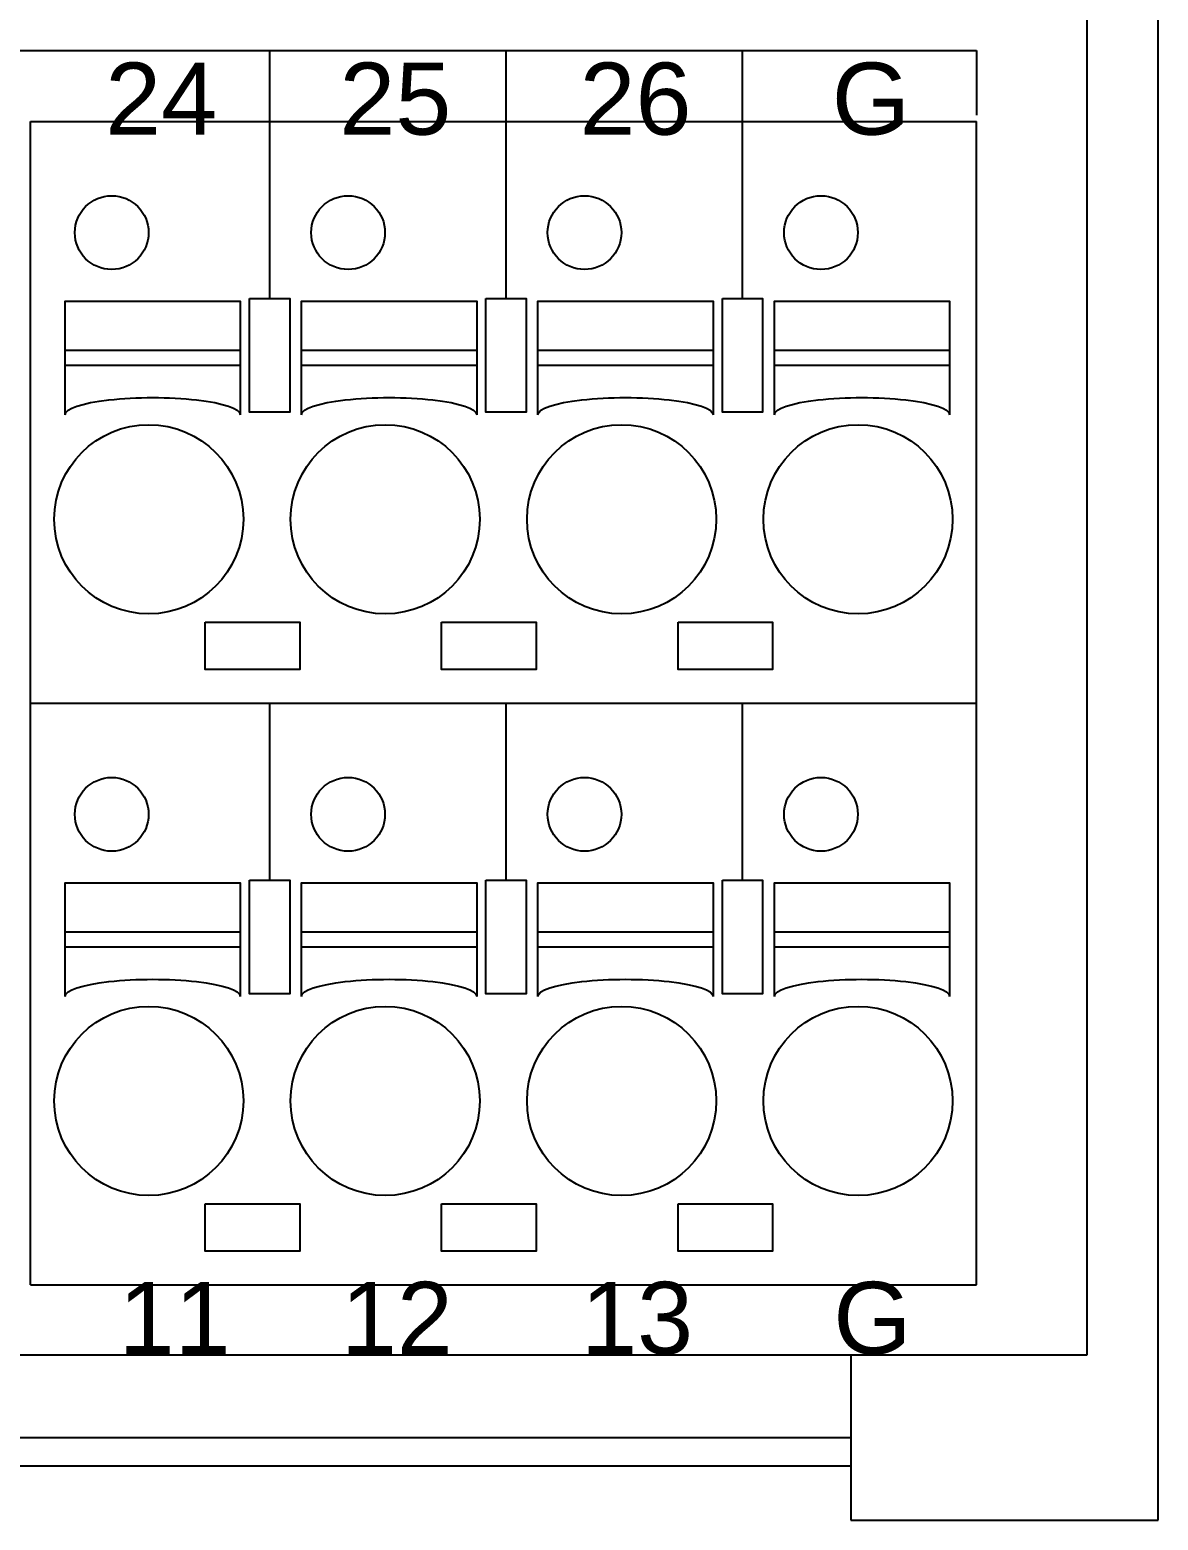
# Model space of a CAD drawing. Header units: millimetres. Extents: x 815.6 to 893.6, y 388.2 to 436.2.
# Drawn here: x 869.78 to 893.64, y 388.17 to 419.69 of the extents above; entities that cross this region are included whole.
import ezdxf

# ---------------------------------------------------------------- set-up
doc = ezdxf.new("R2010")
doc.units = ezdxf.units.MM
doc.layers.add('TOPOVERLAY', color=7, linetype='Continuous')
doc.styles.get("Standard").update_dxf_attribs({"font": 'arial.ttf'})

msp = doc.modelspace()

# ---------------------------------------------------------------- linework, layer by layer
at = {"linetype": 'Continuous'}
for p, q in [((893.641, 388.174), (893.641, 436.174)), ((892.141, 391.674), (892.141, 432.674)), ((817.141, 391.674), (892.141, 391.674)), ((887.141, 391.674), (887.141, 388.174)), ((822.141, 389.924), (887.141, 389.924)), ((822.141, 389.324), (887.141, 389.324)), ((887.141, 388.174), (893.641, 388.174))]:
    msp.add_line(p, q, dxfattribs=at)
for p, q in [((819.754, 419.249), (889.797, 419.249)), ((874.849, 417.752), (874.849, 419.249)), ((879.849, 417.752), (879.849, 419.249)), ((884.849, 417.752), (884.849, 419.249)), ((889.797, 419.249), (889.797, 417.887)), ((869.792, 417.752), (889.797, 417.752)), ((869.792, 405.452), (869.792, 417.752)), ((874.849, 414.007), (874.849, 417.752)), ((879.849, 414.007), (879.849, 417.752)), ((884.849, 414.007), (884.849, 417.752)), ((889.797, 405.452), (889.797, 417.752)), ((870.523, 412.914), (874.227, 412.914)), ((875.523, 412.914), (879.227, 412.914)), ((880.523, 412.914), (884.227, 412.914)), ((885.523, 412.914), (889.227, 412.914)), ((870.523, 412.601), (874.227, 412.601)), ((875.523, 412.601), (879.227, 412.601)), ((880.523, 412.601), (884.227, 412.601)), ((885.523, 412.601), (889.227, 412.601)), ((869.792, 405.452), (889.797, 405.452)), ((869.792, 393.152), (869.792, 405.452)), ((869.792, 405.452), (889.797, 405.452)), ((874.849, 401.707), (874.849, 405.452)), ((879.849, 401.707), (879.849, 405.452)), ((884.849, 401.707), (884.849, 405.452)), ((889.797, 393.152), (889.797, 405.452)), ((870.523, 400.614), (874.227, 400.614)), ((875.523, 400.614), (879.227, 400.614)), ((880.523, 400.614), (884.227, 400.614)), ((885.523, 400.614), (889.227, 400.614)), ((870.523, 400.301), (874.227, 400.301)), ((875.523, 400.301), (879.227, 400.301)), ((880.523, 400.301), (884.227, 400.301)), ((885.523, 400.301), (889.227, 400.301)), ((869.792, 393.152), (889.797, 393.152))]:
    msp.add_line(p, q)
for points in [[(870.523, 411.549), (870.523, 413.949), (874.227, 413.949), (874.227, 411.549)], [(875.523, 411.549), (875.523, 413.949), (879.227, 413.949), (879.227, 411.549)], [(880.523, 411.549), (880.523, 413.949), (884.227, 413.949), (884.227, 411.549)], [(885.523, 411.549), (885.523, 413.949), (889.227, 413.949), (889.227, 411.549)], [(870.523, 399.249), (870.523, 401.649), (874.227, 401.649), (874.227, 399.249)], [(875.523, 399.249), (875.523, 401.649), (879.227, 401.649), (879.227, 399.249)], [(880.523, 399.249), (880.523, 401.649), (884.227, 401.649), (884.227, 399.249)], [(885.523, 399.249), (885.523, 401.649), (889.227, 401.649), (889.227, 399.249)]]:
    msp.add_lwpolyline(points)
for points in [[(874.423, 414.007), (875.274, 414.007), (875.274, 411.602), (874.423, 411.602)], [(879.423, 414.007), (880.274, 414.007), (880.274, 411.602), (879.423, 411.602)], [(884.423, 414.007), (885.274, 414.007), (885.274, 411.602), (884.423, 411.602)], [(873.486, 407.162), (875.486, 407.162), (875.486, 406.162), (873.486, 406.162)], [(878.486, 407.162), (880.486, 407.162), (880.486, 406.162), (878.486, 406.162)], [(883.486, 407.162), (885.486, 407.162), (885.486, 406.162), (883.486, 406.162)], [(874.423, 401.707), (875.274, 401.707), (875.274, 399.302), (874.423, 399.302)], [(879.423, 401.707), (880.274, 401.707), (880.274, 399.302), (879.423, 399.302)], [(884.423, 401.707), (885.274, 401.707), (885.274, 399.302), (884.423, 399.302)], [(873.486, 394.862), (875.486, 394.862), (875.486, 393.862), (873.486, 393.862)], [(878.486, 394.862), (880.486, 394.862), (880.486, 393.862), (878.486, 393.862)], [(883.486, 394.862), (885.486, 394.862), (885.486, 393.862), (883.486, 393.862)]]:
    msp.add_lwpolyline(points, close=True)
for centre, radius in [((871.508, 415.4), 0.78), ((876.508, 415.4), 0.78), ((881.508, 415.4), 0.78), ((886.508, 415.4), 0.78), ((872.292, 409.339), 2), ((877.292, 409.339), 2), ((882.292, 409.339), 2), ((887.292, 409.339), 2), ((871.508, 403.1), 0.78), ((876.508, 403.1), 0.78), ((881.508, 403.1), 0.78), ((886.508, 403.1), 0.78), ((872.292, 397.039), 2), ((877.292, 397.039), 2), ((882.292, 397.039), 2), ((887.292, 397.039), 2)]:
    msp.add_circle(centre, radius)
at = {"extrusion": (0, 0, -1)}
for centre in [(872.375, 411.549), (877.375, 411.549), (882.375, 411.549), (887.375, 411.549), (872.375, 399.249), (877.375, 399.249), (882.375, 399.249), (887.375, 399.249)]:
    msp.add_ellipse(centre, major_axis=(-1.852, 0), ratio=0.195651, start_param=6.283185, end_param=9.424778, dxfattribs=at)

# ---------------------------------------------------------------- texts
at = {"layer": 'TOPOVERLAY'}
for s, p in [('24', (871.37, 417.471)), ('25', (876.323, 417.471)), ('26', (881.403, 417.471)), ('G', (886.737, 417.471)), ('11', (871.657, 391.69)), ('12', (876.356, 391.69)), ('13', (881.436, 391.69)), ('G', (886.77, 391.69))]:
    msp.add_text(s, height=1.524, rotation=360, dxfattribs=at).set_placement(p)

doc.saveas('drawing.dxf')
